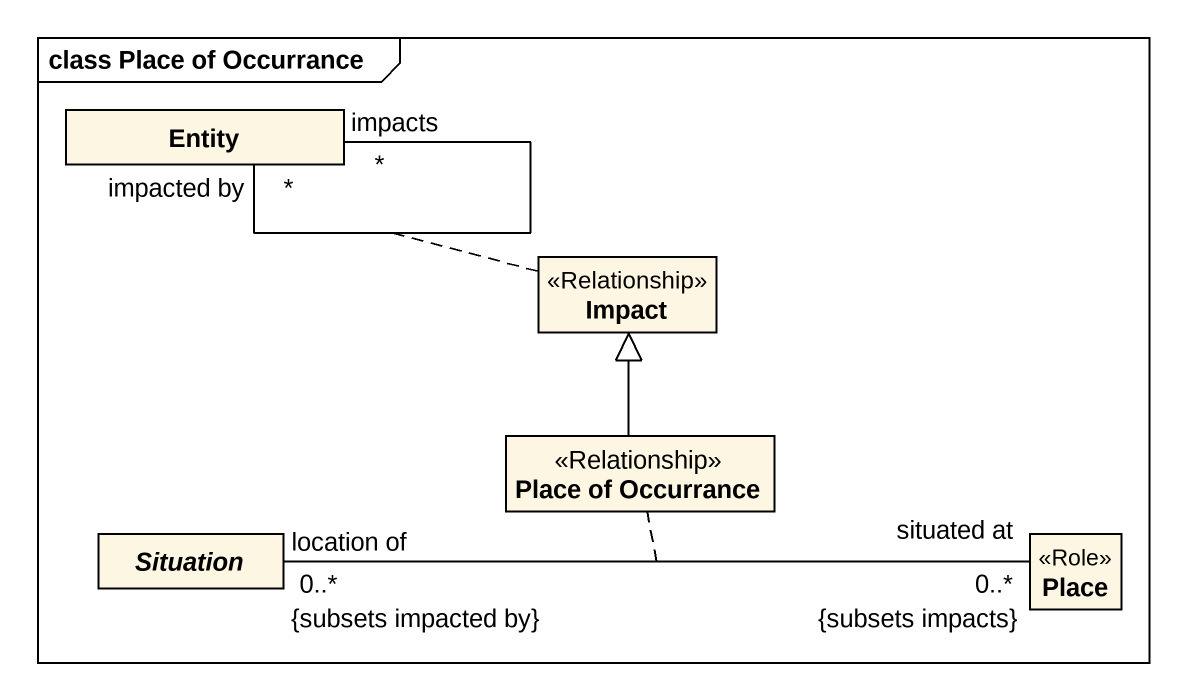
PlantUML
@startuml
mainframe class Place of Occurrance
hide circle
hide empty members
class "Entity" as Entity_
class Impact <<Relationship>>
class "Place of Occurrance" as Place_of_Occurrance <<Relationship>>
abstract class Situation
class Place <<Role>>
Entity_ "impacted by\n*" -- "impacts\n*" Entity_
(Entity_, Entity_) .. Impact
Place_of_Occurrance -up-|> Impact
Situation "location of\n0..*\n{subsets impacted by}" -right- "situated at\n0..*\n{subsets impacts}" Place
(Situation, Place) .. Place_of_Occurrance
@enduml
